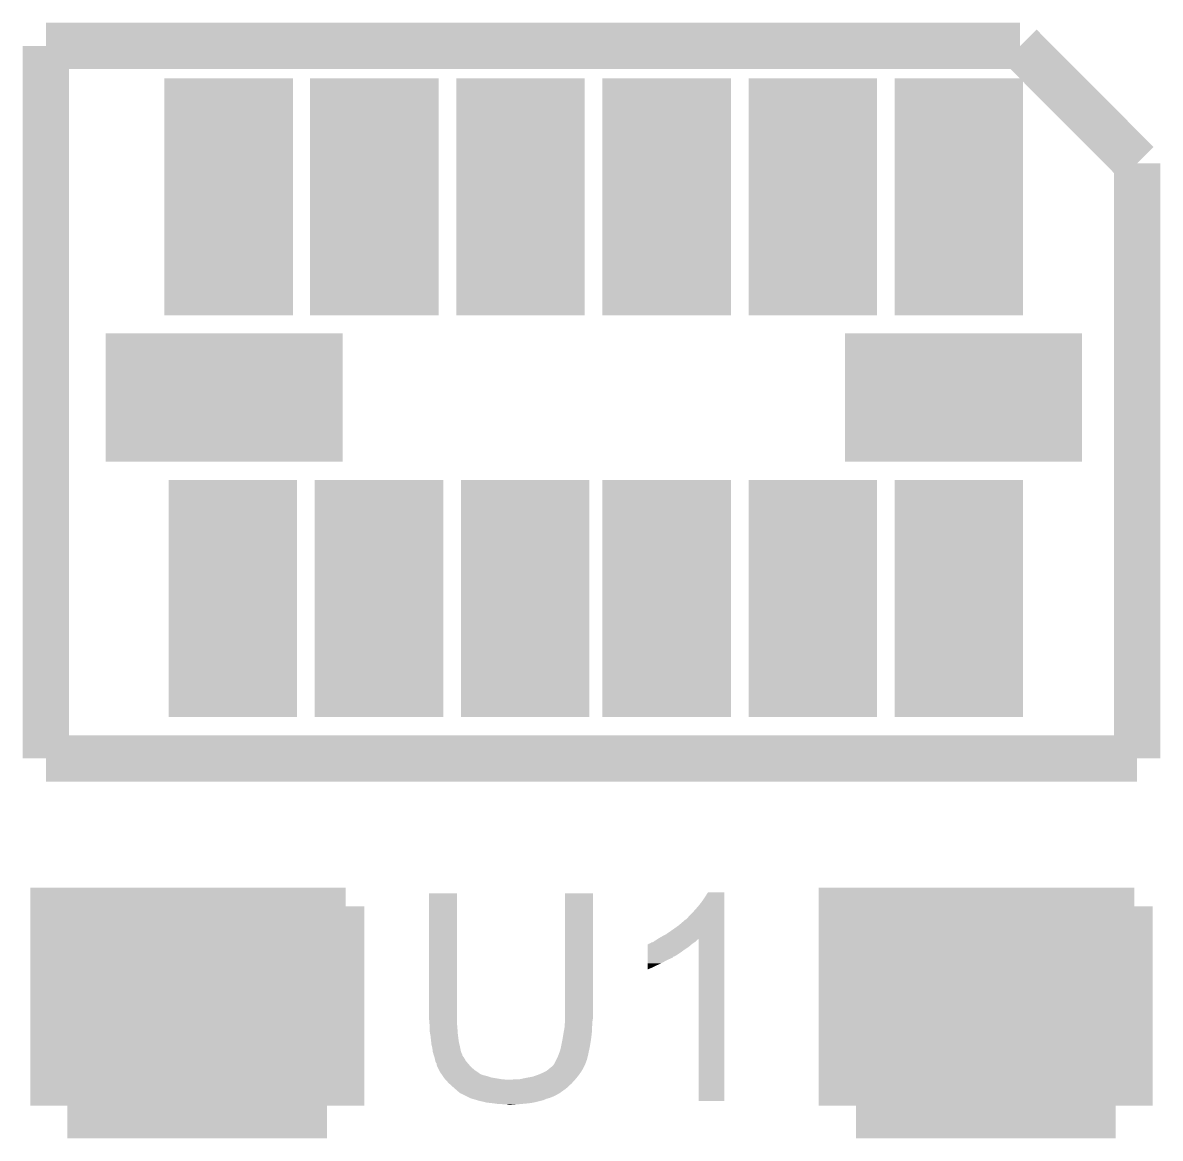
# Model space of a CAD drawing. Extents: x -0.05 to 0.95, y -0.15 to 0.98.
# Drawn here: x 0.3274 to 0.5726, y 0.184 to 0.4245 of the extents above; entities that cross this region are included whole.
import ezdxf

# ---------------------------------------------------------------- set-up
doc = ezdxf.new("R2010")
doc.units = 0
doc.layers.get('0').update_dxf_attribs({"linetype": 'CONTINUOUS'})
doc.layers.add('COMPASS_CLICK_V101_GTO', color=14, linetype='CONTINUOUS')
doc.layers.add('COMPASS_CLICK_V101_GTS', color=12, linetype='CONTINUOUS')

# ---------------------------------------------------------------- blocks, each defined once
blk = doc.blocks.new('RECTANGLE_61')
blk.add_solid([(0.028, 0.023), (0.028, -0.023), (-0.028, 0.023), (-0.028, -0.023)])
blk = doc.blocks.new('RECTANGLE_62')
blk.add_solid([(0.01385, 0.02555), (0.01385, -0.02555), (-0.01385, 0.02555), (-0.01385, -0.02555)])
blk = doc.blocks.new('RECTANGLE_63')
blk.add_solid([(0.02555, 0.01385), (0.02555, -0.01385), (-0.02555, 0.01385), (-0.02555, -0.01385)])

msp = doc.modelspace()

# ---------------------------------------------------------------- linework, layer by layer
at = {"layer": 'COMPASS_CLICK_V101_GTO'}
for points, const_width in [([(0.3324, 0.4195), (0.5424, 0.4195)], 0.01), ([(0.3324, 0.2659), (0.3324, 0.4195)], 0.01), ([(0.5424, 0.4195), (0.5676, 0.3942)], 0.01), ([(0.5676, 0.2659), (0.5676, 0.3942)], 0.01), ([(0.3324, 0.2659), (0.5676, 0.2659)], 0.01), ([(0.333, 0.191), (0.333, 0.234), (0.397, 0.234)], 0.008), ([(0.397, 0.191), (0.397, 0.234)], 0.008), ([(0.503, 0.191), (0.503, 0.234), (0.567, 0.234)], 0.008), ([(0.567, 0.191), (0.567, 0.234)], 0.008)]:
    msp.add_lwpolyline(points, dxfattribs=dict(at, const_width=const_width))
for points in [[(0.415, 0.2096), (0.415, 0.2368), (0.421, 0.2096), (0.421, 0.2368)], [(0.415, 0.2368), (0.415, 0.2368), (0.421, 0.2368), (0.415, 0.2368)], [(0.4443, 0.2109), (0.4443, 0.2368), (0.4503, 0.2109), (0.4503, 0.2368)], [(0.4443, 0.2368), (0.4443, 0.2368), (0.4503, 0.2368), (0.4443, 0.2368)], [(0.4737, 0.2349), (0.4744, 0.2359), (0.4786, 0.2349), (0.4786, 0.2359)], [(0.4744, 0.2359), (0.4751, 0.237), (0.4786, 0.2359), (0.4786, 0.237)], [(0.4751, 0.237), (0.4751, 0.237), (0.4786, 0.237), (0.4751, 0.237)], [(0.4713, 0.2322), (0.4721, 0.233), (0.4786, 0.2322), (0.4786, 0.233)], [(0.4721, 0.233), (0.4729, 0.2339), (0.4786, 0.233), (0.4786, 0.2339)], [(0.4729, 0.2339), (0.4737, 0.2349), (0.4786, 0.2339), (0.4786, 0.2349)], [(0.4688, 0.2299), (0.4701, 0.231), (0.4786, 0.2299), (0.4786, 0.231)], [(0.4701, 0.231), (0.4702, 0.2311), (0.4786, 0.231), (0.4786, 0.2311)], [(0.4703, 0.2311), (0.4707, 0.2315), (0.4786, 0.2311), (0.4786, 0.2315)], [(0.4707, 0.2315), (0.4713, 0.2322), (0.4786, 0.2315), (0.4786, 0.2322)], [(0.4661, 0.228), (0.4674, 0.2289), (0.4786, 0.228), (0.4786, 0.2289)], [(0.4674, 0.2289), (0.4688, 0.2299), (0.4786, 0.2289), (0.4786, 0.2299)], [(0.4621, 0.2253), (0.4621, 0.2258), (0.471, 0.2253), (0.47158, 0.2258)], [(0.4622, 0.2258), (0.4623, 0.2259), (0.47158, 0.2258), (0.4717, 0.2259)], [(0.4623, 0.2259), (0.4626, 0.226), (0.4717, 0.2259), (0.47185, 0.226)], [(0.4626, 0.226), (0.4629, 0.2262), (0.47185, 0.226), (0.47215, 0.2262)], [(0.4629, 0.2262), (0.4633, 0.2263), (0.47215, 0.2262), (0.4723, 0.2263)], [(0.4633, 0.2263), (0.4637, 0.2266), (0.4723, 0.2263), (0.4726, 0.2266)], [(0.4637, 0.2266), (0.46386, 0.2267), (0.4726, 0.2266), (0.4727, 0.2267)], [(0.46386, 0.2267), (0.46433, 0.227), (0.4727, 0.2267), (0.4731, 0.227)], [(0.46433, 0.227), (0.4648, 0.2273), (0.4786, 0.227), (0.4786, 0.2273)], [(0.4648, 0.2273), (0.4661, 0.228), (0.4786, 0.2273), (0.4786, 0.228)], [(0.4731, 0.192), (0.4731, 0.227), (0.4786, 0.192), (0.4786, 0.227)], [(0.4621, 0.2247), (0.4621, 0.2253), (0.4701, 0.2247), (0.471, 0.2253)], [(0.4621, 0.2239), (0.4621, 0.2247), (0.469, 0.2239), (0.4701, 0.2247)], [(0.4621, 0.2232), (0.4621, 0.2239), (0.4679, 0.2232), (0.469, 0.2239)], [(0.4621, 0.2229), (0.4621, 0.2232), (0.4674, 0.2229), (0.4677, 0.2232)], [(0.4621, 0.2232), (0.4621, 0.2232), (0.4677, 0.2232), (0.4679, 0.2232)], [(0.4621, 0.2226), (0.4621, 0.2229), (0.4667, 0.2226), (0.4674, 0.2229)], [(0.4621, 0.2222), (0.4621, 0.2226), (0.4659, 0.2222), (0.4667, 0.2226)], [(0.4621, 0.2217), (0.4621, 0.2222), (0.465, 0.2217), (0.4659, 0.2222)], [(0.4621, 0.2213), (0.4621, 0.2217), (0.4641, 0.2213), (0.465, 0.2217)], [(0.4621, 0.2208), (0.4621, 0.2213), (0.4631, 0.2208), (0.4641, 0.2213)], [(0.4621, 0.2204), (0.4621, 0.2208), (0.4621, 0.2204), (0.4631, 0.2208)], [(0.4443, 0.2098), (0.4443, 0.2109), (0.4503, 0.2098), (0.4503, 0.2109)], [(0.41506, 0.2089), (0.415, 0.2096), (0.421, 0.2089), (0.421, 0.2096)], [(0.4151, 0.2084), (0.41506, 0.2089), (0.42104, 0.2084), (0.421, 0.2089)], [(0.4442, 0.208), (0.44424, 0.2086), (0.45012, 0.208), (0.4502, 0.2086)], [(0.44424, 0.2086), (0.44429, 0.2092), (0.4502, 0.2086), (0.4502, 0.2092)], [(0.44429, 0.2092), (0.4443, 0.2094), (0.4502, 0.2092), (0.45023, 0.2094)], [(0.4443, 0.2094), (0.4443, 0.2098), (0.45023, 0.2094), (0.4503, 0.2098)], [(0.4151, 0.2077), (0.4151, 0.2084), (0.4211, 0.2077), (0.42104, 0.2084)], [(0.4151, 0.2072), (0.4151, 0.2077), (0.42114, 0.2072), (0.4211, 0.2077)], [(0.41526, 0.2063), (0.4151, 0.2072), (0.4212, 0.2063), (0.42114, 0.2072)], [(0.4153, 0.2061), (0.41526, 0.2063), (0.42123, 0.2061), (0.4212, 0.2063)], [(0.4154, 0.2052), (0.4153, 0.2061), (0.42135, 0.2052), (0.42123, 0.2061)], [(0.4438, 0.2056), (0.44403, 0.207), (0.44994, 0.2056), (0.4501, 0.207)], [(0.44403, 0.207), (0.44417, 0.2078), (0.4501, 0.207), (0.4501, 0.2078)], [(0.44417, 0.2078), (0.4442, 0.208), (0.4501, 0.2078), (0.45012, 0.208)], [(0.41544, 0.2048), (0.4154, 0.2052), (0.4214, 0.2048), (0.42135, 0.2052)], [(0.4155, 0.2042), (0.41544, 0.2048), (0.42154, 0.2042), (0.4214, 0.2048)], [(0.41568, 0.2035), (0.4155, 0.2042), (0.4217, 0.2035), (0.42154, 0.2042)], [(0.44338, 0.2035), (0.4434, 0.2036), (0.4496, 0.2035), (0.44962, 0.2036)], [(0.4434, 0.2036), (0.44374, 0.2053), (0.44962, 0.2036), (0.4499, 0.2053)], [(0.44374, 0.2053), (0.4438, 0.2056), (0.4499, 0.2053), (0.44994, 0.2056)], [(0.4157, 0.2034), (0.41568, 0.2035), (0.42172, 0.2034), (0.4217, 0.2035)], [(0.41576, 0.2029), (0.4157, 0.2034), (0.4218, 0.2029), (0.42172, 0.2034)], [(0.4158, 0.2026), (0.41576, 0.2029), (0.4219, 0.2026), (0.4218, 0.2029)], [(0.41589, 0.2023), (0.4158, 0.2026), (0.422, 0.2023), (0.4219, 0.2026)], [(0.41591, 0.2022), (0.41589, 0.2023), (0.4221, 0.2022), (0.422, 0.2023)], [(0.416, 0.2019), (0.41591, 0.2022), (0.42218, 0.2019), (0.4221, 0.2022)], [(0.41603, 0.2018), (0.416, 0.2019), (0.4222, 0.2018), (0.42218, 0.2019)], [(0.41617, 0.2014), (0.41603, 0.2018), (0.4225, 0.2014), (0.4222, 0.2018)], [(0.4162, 0.2013), (0.41617, 0.2014), (0.42256, 0.2013), (0.4225, 0.2014)], [(0.4163, 0.2008), (0.4162, 0.2013), (0.42284, 0.2008), (0.42256, 0.2013)], [(0.4424, 0.2009), (0.4427, 0.2015), (0.449, 0.2009), (0.44915, 0.2015)], [(0.4427, 0.2015), (0.44278, 0.2017), (0.44915, 0.2015), (0.4492, 0.2017)], [(0.44278, 0.2017), (0.4429, 0.202), (0.4492, 0.2017), (0.44927, 0.202)], [(0.4429, 0.202), (0.4432, 0.2028), (0.44927, 0.202), (0.44944, 0.2028)], [(0.4432, 0.2028), (0.44338, 0.2035), (0.44944, 0.2028), (0.4496, 0.2035)], [(0.41633, 0.2007), (0.4163, 0.2008), (0.4229, 0.2007), (0.42284, 0.2008)], [(0.4164, 0.2004), (0.41633, 0.2007), (0.42315, 0.2004), (0.4229, 0.2007)], [(0.4166, 0.2001), (0.4164, 0.2004), (0.4234, 0.2001), (0.42315, 0.2004)], [(0.4166, 0.1998), (0.4166, 0.2001), (0.42366, 0.1998), (0.4234, 0.2001)], [(0.4167, 0.1997), (0.4166, 0.1998), (0.42374, 0.1997), (0.42366, 0.1998)], [(0.4167, 0.1996), (0.4167, 0.1997), (0.42383, 0.1996), (0.42374, 0.1997)], [(0.4168, 0.1994), (0.4167, 0.1996), (0.424, 0.1994), (0.42383, 0.1996)], [(0.41715, 0.1987), (0.4168, 0.1994), (0.4248, 0.1987), (0.424, 0.1994)], [(0.4174, 0.1982), (0.41715, 0.1987), (0.42555, 0.1982), (0.4248, 0.1987)], [(0.4403, 0.1985), (0.44054, 0.1987), (0.44787, 0.1985), (0.448, 0.1987)], [(0.44054, 0.1987), (0.4415, 0.1995), (0.448, 0.1987), (0.4484, 0.1995)], [(0.4415, 0.1995), (0.4418, 0.1998), (0.4484, 0.1995), (0.44855, 0.1998)], [(0.4418, 0.1998), (0.44187, 0.1999), (0.44855, 0.1998), (0.4486, 0.1999)], [(0.44187, 0.1999), (0.44193, 0.2), (0.4486, 0.1999), (0.4487, 0.2)], [(0.44193, 0.2), (0.442, 0.2001), (0.4487, 0.2), (0.4487, 0.2001)], [(0.442, 0.2001), (0.4424, 0.2009), (0.4487, 0.2001), (0.449, 0.2009)], [(0.41747, 0.1981), (0.4174, 0.1982), (0.4257, 0.1981), (0.42555, 0.1982)], [(0.41754, 0.198), (0.41747, 0.1981), (0.4258, 0.198), (0.4257, 0.1981)], [(0.41768, 0.1978), (0.41754, 0.198), (0.4261, 0.1978), (0.4258, 0.198)], [(0.41782, 0.1976), (0.41768, 0.1978), (0.4267, 0.1976), (0.4261, 0.1978)], [(0.41795, 0.1974), (0.41782, 0.1976), (0.4275, 0.1974), (0.4267, 0.1976)], [(0.41816, 0.1971), (0.41795, 0.1974), (0.4284, 0.1971), (0.4275, 0.1974)], [(0.4183, 0.1969), (0.41816, 0.1971), (0.4296, 0.1969), (0.4284, 0.1971)], [(0.41848, 0.1967), (0.4183, 0.1969), (0.4308, 0.1967), (0.4296, 0.1969)], [(0.41857, 0.1966), (0.41848, 0.1967), (0.4322, 0.1966), (0.4308, 0.1967)], [(0.4192, 0.1959), (0.41857, 0.1966), (0.44579, 0.1959), (0.44642, 0.1966)], [(0.4328, 0.1966), (0.4332, 0.1967), (0.44642, 0.1966), (0.44651, 0.1967)], [(0.4344, 0.1967), (0.43487, 0.1968), (0.44651, 0.1967), (0.4466, 0.1968)], [(0.43487, 0.1968), (0.4358, 0.197), (0.4466, 0.1968), (0.44676, 0.197)], [(0.4358, 0.197), (0.4374, 0.1973), (0.44676, 0.197), (0.447, 0.1973)], [(0.4374, 0.1973), (0.4388, 0.1978), (0.447, 0.1973), (0.4474, 0.1978)], [(0.4388, 0.1978), (0.4403, 0.1985), (0.4474, 0.1978), (0.44787, 0.1985)], [(0.41931, 0.1958), (0.4192, 0.1959), (0.4457, 0.1958), (0.44579, 0.1959)], [(0.4202, 0.195), (0.41931, 0.1958), (0.44483, 0.195), (0.4457, 0.1958)], [(0.42054, 0.1947), (0.4202, 0.195), (0.4445, 0.1947), (0.44483, 0.195)], [(0.421, 0.1943), (0.42054, 0.1947), (0.44394, 0.1943), (0.4445, 0.1947)], [(0.4217, 0.1937), (0.421, 0.1943), (0.4431, 0.1937), (0.44394, 0.1943)], [(0.422, 0.1936), (0.4217, 0.1937), (0.4429, 0.1936), (0.4431, 0.1937)], [(0.4222, 0.1935), (0.422, 0.1936), (0.4427, 0.1935), (0.4429, 0.1936)], [(0.4223, 0.1934), (0.4222, 0.1935), (0.44255, 0.1934), (0.4427, 0.1935)], [(0.4226, 0.1933), (0.4224, 0.1934), (0.4424, 0.1933), (0.44255, 0.1934)], [(0.423, 0.1931), (0.4226, 0.1933), (0.442, 0.1931), (0.4424, 0.1933)], [(0.4238, 0.1927), (0.423, 0.1931), (0.441, 0.1927), (0.442, 0.1931)], [(0.424, 0.1926), (0.4238, 0.1927), (0.44065, 0.1926), (0.441, 0.1927)], [(0.42434, 0.1925), (0.424, 0.1926), (0.4403, 0.1925), (0.44065, 0.1926)], [(0.42536, 0.1922), (0.42434, 0.1925), (0.4396, 0.1922), (0.4403, 0.1925)], [(0.4257, 0.1921), (0.42536, 0.1922), (0.4392, 0.1921), (0.4396, 0.1922)], [(0.42697, 0.1918), (0.4257, 0.1921), (0.438, 0.1918), (0.4392, 0.1921)], [(0.4274, 0.1917), (0.42697, 0.1918), (0.4375, 0.1917), (0.438, 0.1918)], [(0.42825, 0.1916), (0.4274, 0.1917), (0.437, 0.1916), (0.4375, 0.1917)], [(0.4291, 0.1915), (0.42825, 0.1916), (0.4361, 0.1915), (0.437, 0.1916)], [(0.4298, 0.1914), (0.4291, 0.1915), (0.435, 0.1914), (0.4361, 0.1915)], [(0.4311, 0.1913), (0.4305, 0.1914), (0.43385, 0.1913), (0.435, 0.1914)], [(0.4321, 0.1912), (0.4317, 0.1913), (0.4327, 0.1912), (0.43385, 0.1913)]]:
    msp.add_solid(points, dxfattribs=at)

# ---------------------------------------------------------------- block references
at = {"layer": 'COMPASS_CLICK_V101_GTS'}
for name, p in [('RECTANGLE_62', (0.3718, 0.387)), ('RECTANGLE_62', (0.4032, 0.387)), ('RECTANGLE_62', (0.4347, 0.387)), ('RECTANGLE_62', (0.4662, 0.387)), ('RECTANGLE_62', (0.4977, 0.387)), ('RECTANGLE_62', (0.5292, 0.387)), ('RECTANGLE_63', (0.3708, 0.3437)), ('RECTANGLE_63', (0.5302, 0.3437)), ('RECTANGLE_62', (0.3727, 0.3004)), ('RECTANGLE_62', (0.4042, 0.3004)), ('RECTANGLE_62', (0.4357, 0.3004)), ('RECTANGLE_62', (0.4662, 0.3004)), ('RECTANGLE_62', (0.4977, 0.3004)), ('RECTANGLE_62', (0.5292, 0.3004)), ('RECTANGLE_61', (0.365, 0.207)), ('RECTANGLE_61', (0.535, 0.207))]:
    msp.add_blockref(name, p, dxfattribs=at)

doc.saveas('drawing.dxf')
